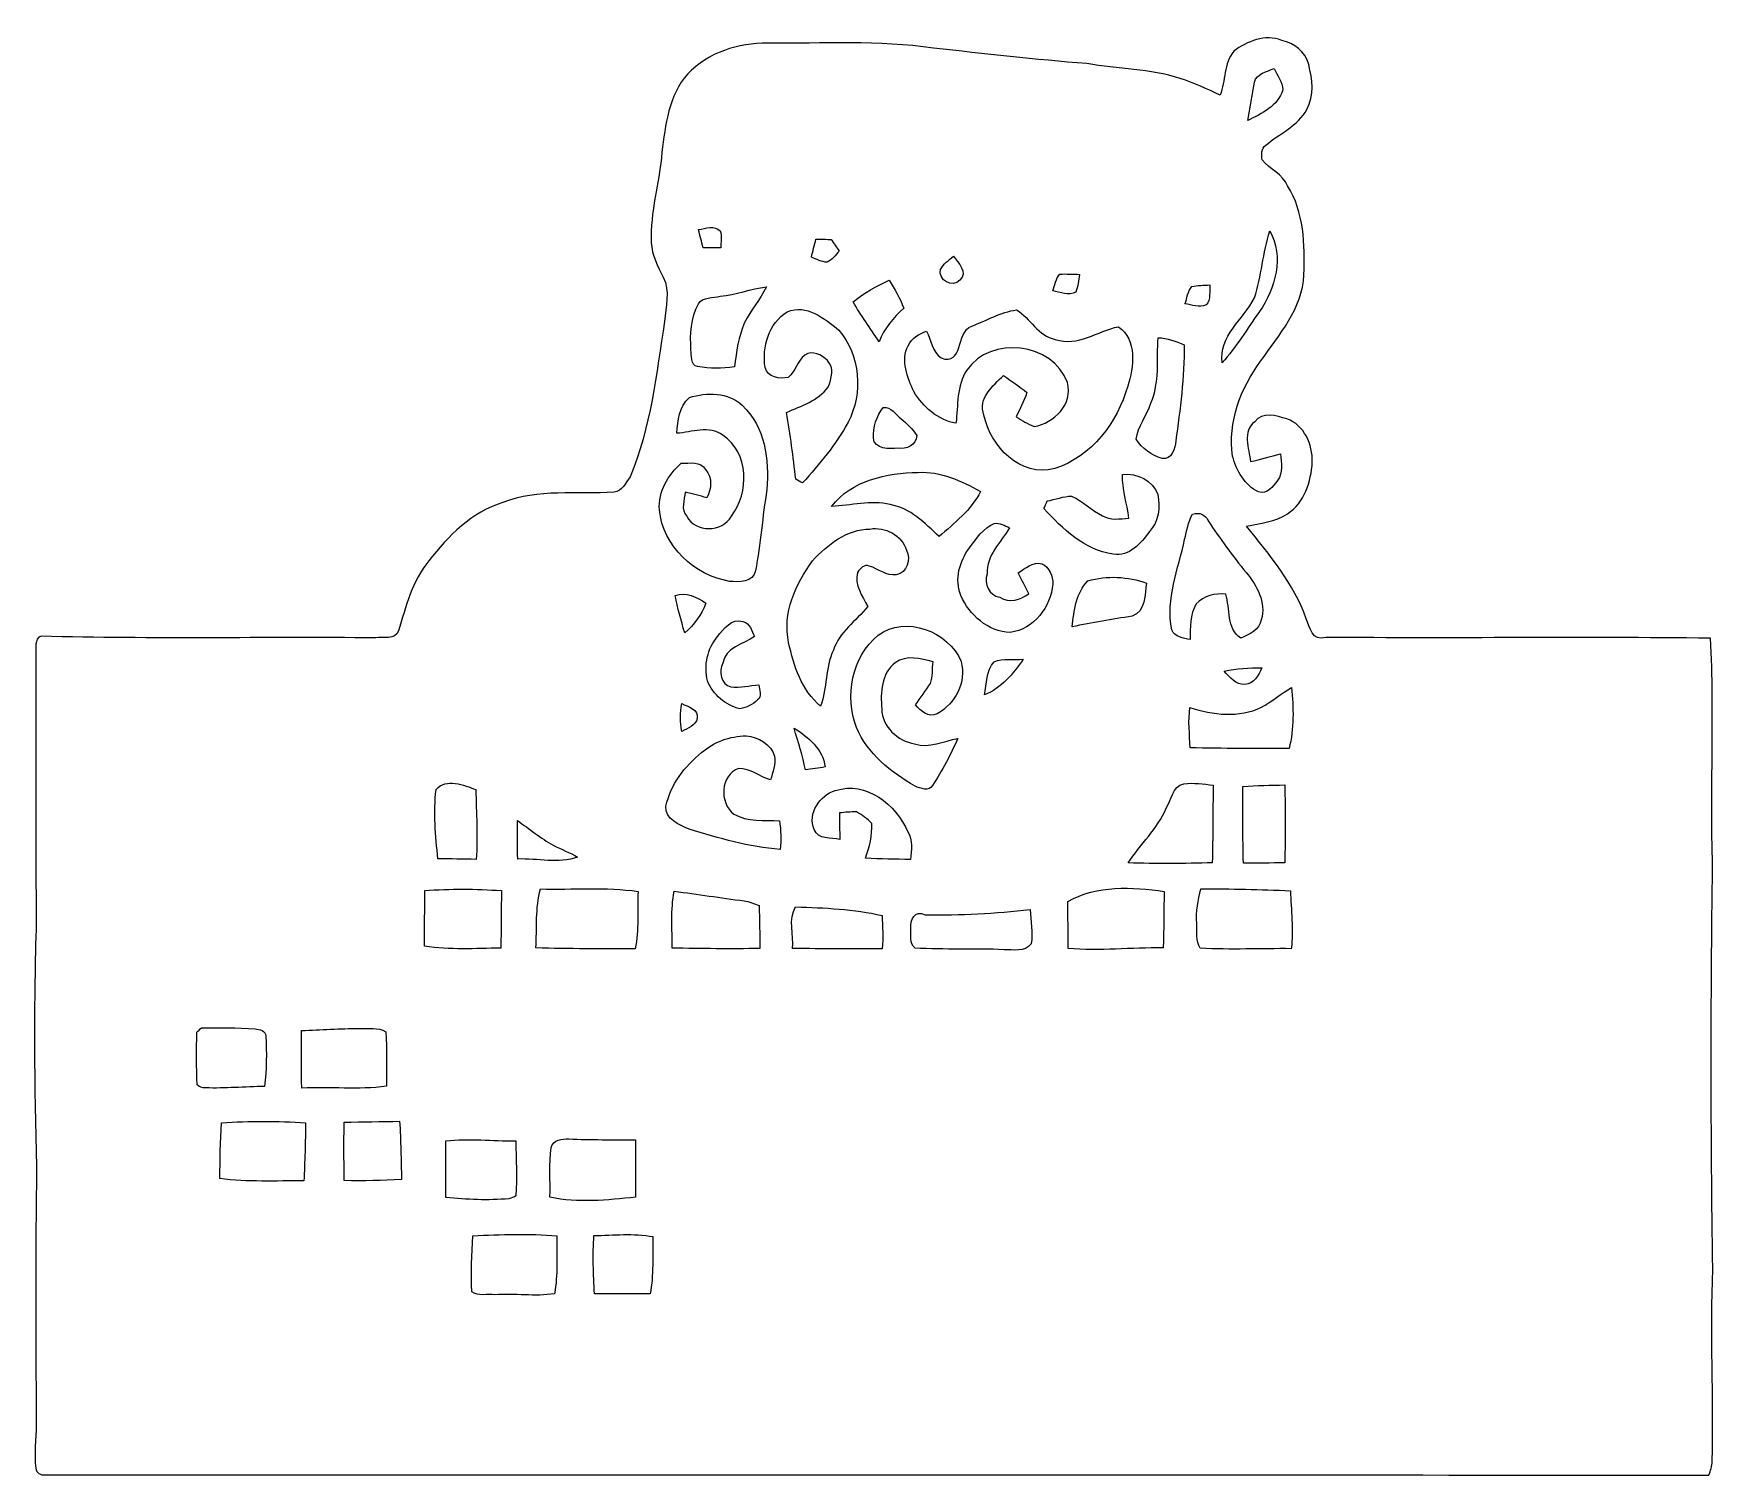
# Model space of a CAD drawing. Header units: centimetres. Extents: x -13.5 to 14.4, y -11.8 to 12.
import ezdxf

# ---------------------------------------------------------------- set-up
doc = ezdxf.new("R2010")
doc.units = ezdxf.units.CM
doc.header["$MEASUREMENT"] = 0
doc.layers.add('Camada 1', color=7, linetype='Continuous')

msp = doc.modelspace()

# ---------------------------------------------------------------- linework, layer by layer
at = {"layer": 'Camada 1', "color": 139}
for points, knots in [([(6.3948, 11.75632), (6.61635, 11.91789), (6.91621, 12.04701), (7.18961, 11.93518), (7.18961, 11.93518), (7.39705, 11.88932), (7.57908, 11.74962), (7.63588, 11.53583), (7.63588, 11.53583), (7.69585, 11.2963), (7.73536, 11.01866), (7.60413, 10.79324), (7.60413, 10.79324), (7.46125, 10.51419), (7.15328, 10.39601), (6.92644, 10.19987), (6.92644, 10.19987), (6.84424, 10.14695), (6.85588, 10.04394), (6.86435, 9.95504), (6.86435, 9.95504), (6.99311, 9.79981), (7.20478, 9.72432), (7.28592, 9.52606), (7.28592, 9.52606), (7.5625, 9.08932), (7.57273, 8.55275), (7.55826, 8.05392), (7.55826, 8.05392), (7.5311, 7.49653), (7.1441, 7.05485), (6.8386, 6.62093), (6.8386, 6.62093), (6.50805, 6.1722), (6.29356, 5.61658), (6.37681, 5.05072), (6.37681, 5.05072), (6.43643, 4.81224), (6.57331, 4.56636), (6.80579, 4.46052), (6.80579, 4.46052), (6.94549, 4.40478), (7.04991, 4.55083), (7.11906, 4.65032), (7.11906, 4.65032), (7.2196, 4.77485), (7.17832, 4.94065), (7.16915, 5.08741), (7.16915, 5.08741), (7.00405, 5.04366), (6.8393, 4.99745), (6.67244, 4.96041), (6.67244, 4.96041), (6.64669, 5.18195), (6.53133, 5.45888), (6.74335, 5.62116), (6.74335, 5.62116), (6.87211, 5.79543), (7.10142, 5.71959), (7.27393, 5.66773), (7.27393, 5.66773), (7.56567, 5.56895), (7.7029, 5.24016), (7.6962, 4.95124), (7.6962, 4.95124), (7.67433, 4.63162), (7.57096, 4.27567), (7.28239, 4.09681), (7.28239, 4.09681), (7.08484, 3.95464), (6.83366, 3.94864), (6.60612, 3.89008), (6.60612, 3.89008), (6.98994, 3.41877), (7.38787, 2.93899), (7.59495, 2.35867), (7.59495, 2.35867), (7.65775, 2.21615), (7.68738, 1.9752), (7.9188, 2.0507), (7.9188, 2.0507), (10.04288, 2.03059), (12.16766, 2.06516), (14.29209, 2.03518), (14.29209, 2.03518), (14.35382, 0.7807), (14.28538, -0.47554), (14.32313, -1.73073), (14.32313, -1.73073), (14.2935, -3.95605), (14.29244, -6.18314), (14.32701, -8.40881), (14.32701, -8.40881), (14.28644, -9.46961), (14.33936, -10.53148), (14.3196, -11.59263), (14.3196, -11.59263), (14.31713, -11.67236), (14.28856, -11.74785), (14.26316, -11.823), (14.26316, -11.823), (5.08071, -11.81135), (-4.1021, -11.82123), (-13.28491, -11.81806), (-13.28491, -11.81806), (-13.35687, -11.82511), (-13.43837, -11.78701), (-13.4433, -11.70693), (-13.4433, -11.70693), (-13.47188, -11.46669), (-13.43343, -11.22398), (-13.4366, -10.98303), (-13.4366, -10.98303), (-13.43907, -9.57968), (-13.45248, -8.17633), (-13.42813, -6.77333), (-13.42813, -6.77333), (-13.46588, -5.44442), (-13.47788, -4.11374), (-13.43695, -2.78448), (-13.43695, -2.78448), (-13.44119, -1.21109), (-13.44189, 0.36336), (-13.44048, 1.9364), (-13.44048, 1.9364), (-13.43237, 1.98614), (-13.41473, 2.06657), (-13.35335, 2.06869), (-13.35335, 2.06869), (-11.50726, 2.02106), (-9.65976, 2.05952), (-7.81297, 2.04223), (-7.81297, 2.04223), (-7.70361, 2.06058), (-7.48595, 2.00484), (-7.43726, 2.15688), (-7.43726, 2.15688), (-7.31061, 2.5587), (-7.21395, 2.98768), (-6.93208, 3.31611), (-6.93208, 3.31611), (-6.61141, 3.7278), (-6.22335, 4.13032), (-5.709, 4.28272), (-5.709, 4.28272), (-5.12128, 4.51203), (-4.47957, 4.41572), (-3.86539, 4.45417), (-3.86539, 4.45417), (-3.73098, 4.46617), (-3.67101, 4.61186), (-3.6008, 4.70711), (-3.6008, 4.70711), (-3.26037, 5.52485), (-3.16371, 6.41456), (-3.03142, 7.28275), (-3.03142, 7.28275), (-3.00673, 7.52228), (-2.93864, 7.78581), (-3.05153, 8.01194), (-3.05153, 8.01194), (-3.14043, 8.19291), (-3.24414, 8.37918), (-3.24979, 8.58661), (-3.24979, 8.58661), (-3.27413, 9.0932), (-3.11009, 9.58145), (-3.07446, 10.08345), (-3.07446, 10.08345), (-3.0166, 10.53324), (-2.96157, 11.02572), (-2.64724, 11.3792), (-2.64724, 11.3792), (-2.31105, 11.73339), (-1.80552, 11.89849), (-1.32398, 11.88685), (-1.32398, 11.88685), (-0.40816, 11.88226), (0.51364, 11.93694), (1.42381, 11.80853), (1.42381, 11.80853), (2.26871, 11.71187), (3.11397, 11.61697), (3.96205, 11.55065), (3.96205, 11.55065), (4.47746, 11.46422), (5.00944, 11.46598), (5.51004, 11.30265), (5.51004, 11.30265), (5.73934, 11.23386), (5.95313, 11.12555), (6.17114, 11.02854), (6.17114, 11.02854), (6.25969, 11.26667), (6.23217, 11.5503), (6.3948, 11.75632)], [0, 0, 0, 0, 0.02, 0.02, 0.02, 0.02, 0.04, 0.04, 0.04, 0.04, 0.06, 0.06, 0.06, 0.06, 0.08, 0.08, 0.08, 0.08, 0.1, 0.1, 0.1, 0.1, 0.12, 0.12, 0.12, 0.12, 0.14, 0.14, 0.14, 0.14, 0.16, 0.16, 0.16, 0.16, 0.18, 0.18, 0.18, 0.18, 0.2, 0.2, 0.2, 0.2, 0.22, 0.22, 0.22, 0.22, 0.24, 0.24, 0.24, 0.24, 0.26, 0.26, 0.26, 0.26, 0.28, 0.28, 0.28, 0.28, 0.3, 0.3, 0.3, 0.3, 0.32, 0.32, 0.32, 0.32, 0.34, 0.34, 0.34, 0.34, 0.36, 0.36, 0.36, 0.36, 0.38, 0.38, 0.38, 0.38, 0.4, 0.4, 0.4, 0.4, 0.42, 0.42, 0.42, 0.42, 0.44, 0.44, 0.44, 0.44, 0.46, 0.46, 0.46, 0.46, 0.48, 0.48, 0.48, 0.48, 0.5, 0.5, 0.5, 0.5, 0.52, 0.52, 0.52, 0.52, 0.54, 0.54, 0.54, 0.54, 0.56, 0.56, 0.56, 0.56, 0.58, 0.58, 0.58, 0.58, 0.6, 0.6, 0.6, 0.6, 0.62, 0.62, 0.62, 0.62, 0.64, 0.64, 0.64, 0.64, 0.66, 0.66, 0.66, 0.66, 0.68, 0.68, 0.68, 0.68, 0.7, 0.7, 0.7, 0.7, 0.72, 0.72, 0.72, 0.72, 0.74, 0.74, 0.74, 0.74, 0.76, 0.76, 0.76, 0.76, 0.78, 0.78, 0.78, 0.78, 0.8, 0.8, 0.8, 0.8, 0.82, 0.82, 0.82, 0.82, 0.84, 0.84, 0.84, 0.84, 0.86, 0.86, 0.86, 0.86, 0.88, 0.88, 0.88, 0.88, 0.9, 0.9, 0.9, 0.9, 0.92, 0.92, 0.92, 0.92, 0.94, 0.94, 0.94, 0.94, 0.96, 0.96, 0.96, 0.96, 1, 1, 1, 1]), ([(6.737, 11.24091), (6.737, 11.24091), (6.62658, 10.60768), (6.62658, 10.60768), (6.62658, 10.60768), (6.85412, 10.72127), (7.13105, 10.84933), (7.20584, 11.11673), (7.20584, 11.11673), (7.20231, 11.24656), (7.11553, 11.35415), (7.06332, 11.4681), (7.06332, 11.4681), (6.94584, 11.42012), (6.77439, 11.38661), (6.737, 11.24091)], [0, 0, 0, 0, 0.2, 0.2, 0.2, 0.2, 0.4, 0.4, 0.4, 0.4, 0.6, 0.6, 0.6, 0.6, 1, 1, 1, 1]), ([(-2.46733, 8.80286), (-2.44404, 8.70197), (-2.41829, 8.60108), (-2.39042, 8.50124), (-2.39042, 8.50124), (-2.31775, 8.50159), (-2.17205, 8.5023), (-2.09903, 8.50265), (-2.09903, 8.50265), (-2.09973, 8.59437), (-2.07963, 8.69103), (-2.10855, 8.77923), (-2.10855, 8.77923), (-2.20416, 8.87977), (-2.35126, 8.82015), (-2.46733, 8.80286)], [0, 0, 0, 0, 0.2, 0.2, 0.2, 0.2, 0.4, 0.4, 0.4, 0.4, 0.6, 0.6, 0.6, 0.6, 1, 1, 1, 1]), ([(-0.52282, 8.64517), (-0.54822, 8.54463), (-0.57644, 8.44515), (-0.59725, 8.34355), (-0.59725, 8.34355), (-0.51329, 8.31039), (-0.43004, 8.26876), (-0.33867, 8.261), (-0.33867, 8.261), (-0.25576, 8.30333), (-0.19861, 8.37953), (-0.13723, 8.44691), (-0.13723, 8.44691), (-0.18203, 8.51076), (-0.22684, 8.57462), (-0.27093, 8.63882), (-0.27093, 8.63882), (-0.33373, 8.64059), (-0.45967, 8.64341), (-0.52282, 8.64517)], [0, 0, 0, 0, 0.16666667, 0.16666667, 0.16666667, 0.16666667, 0.33333333, 0.33333333, 0.33333333, 0.33333333, 0.5, 0.5, 0.5, 0.5, 0.66666667, 0.66666667, 0.66666667, 0.66666667, 1, 1, 1, 1]), ([(6.99417, 8.77923), (6.87317, 8.41728), (6.86047, 8.03028), (6.73594, 7.6701), (6.73594, 7.6701), (6.55779, 7.31203), (6.14433, 7.04462), (6.20254, 6.59412), (6.20254, 6.59412), (6.43678, 6.85624), (6.62129, 7.15892), (6.82131, 7.44749), (6.82131, 7.44749), (7.08731, 7.81826), (7.22842, 8.35978), (6.99417, 8.77923)], [0, 0, 0, 0, 0.2, 0.2, 0.2, 0.2, 0.4, 0.4, 0.4, 0.4, 0.6, 0.6, 0.6, 0.6, 1, 1, 1, 1]), ([(1.53882, 8.14246), (1.49895, 7.97137), (1.73743, 7.82003), (1.85984, 7.96502), (1.85984, 7.96502), (1.99884, 8.09484), (1.83198, 8.25147), (1.7526, 8.36083), (1.7526, 8.36083), (1.67675, 8.29381), (1.58715, 8.23454), (1.53882, 8.14246)], [0, 0, 0, 0, 0.25, 0.25, 0.25, 0.25, 0.5, 0.5, 0.5, 0.5, 1, 1, 1, 1]), ([(-2.10855, 7.69796), (-2.22356, 7.66657), (-2.39889, 7.6955), (-2.4698, 7.57061), (-2.4698, 7.57061), (-2.59856, 7.34095), (-2.60668, 7.06438), (-2.59362, 6.80826), (-2.59362, 6.80826), (-2.58374, 6.73171), (-2.6035, 6.55285), (-2.4832, 6.53415), (-2.4832, 6.53415), (-2.28177, 6.49887), (-2.07504, 6.50134), (-1.87325, 6.52921), (-1.87325, 6.52921), (-1.83868, 6.77863), (-1.80728, 7.03227), (-1.70498, 7.26475), (-1.70498, 7.26475), (-1.60443, 7.47254), (-1.44286, 7.64434), (-1.34444, 7.85354), (-1.34444, 7.85354), (-1.60479, 7.82743), (-1.84679, 7.71772), (-2.10855, 7.69796)], [0, 0, 0, 0, 0.125, 0.125, 0.125, 0.125, 0.25, 0.25, 0.25, 0.25, 0.375, 0.375, 0.375, 0.375, 0.5, 0.5, 0.5, 0.5, 0.625, 0.625, 0.625, 0.625, 0.75, 0.75, 0.75, 0.75, 1, 1, 1, 1]), ([(0.09172, 7.60871), (0.2219, 7.37905), (0.37853, 7.16527), (0.52176, 6.94373), (0.52176, 6.94373), (0.60713, 7.16351), (0.75812, 7.34519), (0.93028, 7.50323), (0.93028, 7.50323), (0.87171, 7.66763), (0.77752, 7.81544), (0.69003, 7.96502), (0.69003, 7.96502), (0.47625, 7.87224), (0.27764, 7.74876), (0.09172, 7.60871)], [0, 0, 0, 0, 0.2, 0.2, 0.2, 0.2, 0.4, 0.4, 0.4, 0.4, 0.6, 0.6, 0.6, 0.6, 1, 1, 1, 1]), ([(3.51578, 8.06556), (3.44629, 7.99006), (3.435, 7.87576), (3.3976, 7.78651), (3.3976, 7.78651), (3.52143, 7.76464), (3.65866, 7.70467), (3.78001, 7.76781), (3.78001, 7.76781), (3.81811, 7.86024), (3.82305, 7.96149), (3.83999, 8.05886), (3.83999, 8.05886), (3.73309, 8.06626), (3.62232, 8.06873), (3.51578, 8.06556)], [0, 0, 0, 0, 0.2, 0.2, 0.2, 0.2, 0.4, 0.4, 0.4, 0.4, 0.6, 0.6, 0.6, 0.6, 1, 1, 1, 1]), ([(5.70265, 7.85742), (5.62963, 7.78263), (5.62469, 7.66163), (5.58588, 7.57238), (5.58588, 7.57238), (5.69983, 7.55862), (5.82613, 7.50605), (5.9376, 7.5565), (5.9376, 7.5565), (6.01945, 7.64575), (5.99228, 7.77769), (5.99687, 7.88776), (5.99687, 7.88776), (5.89915, 7.87788), (5.7972, 7.88353), (5.70265, 7.85742)], [0, 0, 0, 0, 0.2, 0.2, 0.2, 0.2, 0.4, 0.4, 0.4, 0.4, 0.6, 0.6, 0.6, 0.6, 1, 1, 1, 1]), ([(-1.00048, 7.43938), (-1.30069, 7.25558), (-1.41958, 6.85412), (-1.36596, 6.5211), (-1.36596, 6.5211), (-1.32786, 6.35917), (-1.12148, 6.31896), (-0.98213, 6.35494), (-0.98213, 6.35494), (-0.86043, 6.45336), (-0.83009, 6.62481), (-0.70767, 6.72253), (-0.70767, 6.72253), (-0.58279, 6.81038), (-0.42721, 6.72818), (-0.33443, 6.63293), (-0.33443, 6.63293), (-0.21308, 6.52039), (-0.26529, 6.33025), (-0.32173, 6.19548), (-0.32173, 6.19548), (-0.48648, 5.96935), (-0.76447, 5.88257), (-1.0093, 5.77568), (-1.0093, 5.77568), (-0.95179, 5.40738), (-0.89641, 5.03873), (-0.85831, 4.6676), (-0.85831, 4.6676), (-0.82021, 4.64785), (-0.78246, 4.62774), (-0.74401, 4.60798), (-0.74401, 4.60798), (-0.46143, 4.91843), (-0.19297, 5.2451), (0.01129, 5.61375), (0.01129, 5.61375), (0.25823, 6.08824), (0.21343, 6.73241), (-0.1464, 7.13846), (-0.1464, 7.13846), (-0.37959, 7.33143), (-0.67839, 7.57696), (-1.00048, 7.43938)], [0, 0, 0, 0, 0.08333333, 0.08333333, 0.08333333, 0.08333333, 0.16666667, 0.16666667, 0.16666667, 0.16666667, 0.25, 0.25, 0.25, 0.25, 0.33333333, 0.33333333, 0.33333333, 0.33333333, 0.41666667, 0.41666667, 0.41666667, 0.41666667, 0.5, 0.5, 0.5, 0.5, 0.58333333, 0.58333333, 0.58333333, 0.58333333, 0.66666667, 0.66666667, 0.66666667, 0.66666667, 0.75, 0.75, 0.75, 0.75, 0.83333333, 0.83333333, 0.83333333, 0.83333333, 1, 1, 1, 1]), ([(2.05528, 7.20196), (1.78329, 7.10424), (1.92723, 6.5405), (1.54764, 6.67632), (1.54764, 6.67632), (1.40617, 6.78251), (1.38042, 6.97054), (1.30881, 7.12223), (1.30881, 7.12223), (1.18674, 7.07355), (1.05904, 7.00793), (1.00506, 6.88023), (1.00506, 6.88023), (0.87277, 6.63434), (0.99342, 6.35282), (1.09573, 6.11999), (1.09573, 6.11999), (1.25271, 5.86916), (1.49543, 5.6455), (1.79564, 5.59435), (1.79564, 5.59435), (1.83092, 5.89139), (1.80164, 6.21665), (1.97485, 6.477), (1.97485, 6.477), (2.36643, 7.05132), (3.40501, 6.93208), (3.64102, 6.26886), (3.64102, 6.26886), (3.74121, 5.91291), (3.41877, 5.59647), (3.08786, 5.54143), (3.08786, 5.54143), (2.98415, 5.58377), (2.88854, 5.64233), (2.79294, 5.69948), (2.79294, 5.69948), (2.85574, 5.83248), (2.91677, 5.96618), (2.96968, 6.10341), (2.96968, 6.10341), (2.84692, 6.20642), (2.71286, 6.29461), (2.58057, 6.38387), (2.58057, 6.38387), (2.407, 6.21806), (2.15653, 6.00569), (2.25848, 5.73088), (2.25848, 5.73088), (2.3682, 5.213), (2.85856, 4.69406), (3.43076, 4.84611), (3.43076, 4.84611), (4.04213, 5.04155), (4.46864, 5.60776), (4.63938, 6.20889), (4.63938, 6.20889), (4.74239, 6.52463), (4.79566, 6.97689), (4.48769, 7.19349), (4.48769, 7.19349), (4.13773, 7.12717), (3.816, 6.85377), (3.43888, 6.98359), (3.43888, 6.98359), (3.15313, 7.04109), (3.02966, 7.33319), (2.79964, 7.47395), (2.79964, 7.47395), (2.53577, 7.43303), (2.30046, 7.29862), (2.05528, 7.20196)], [0, 0, 0, 0, 0.05263158, 0.05263158, 0.05263158, 0.05263158, 0.10526316, 0.10526316, 0.10526316, 0.10526316, 0.15789474, 0.15789474, 0.15789474, 0.15789474, 0.21052632, 0.21052632, 0.21052632, 0.21052632, 0.26315789, 0.26315789, 0.26315789, 0.26315789, 0.31578947, 0.31578947, 0.31578947, 0.31578947, 0.36842105, 0.36842105, 0.36842105, 0.36842105, 0.42105263, 0.42105263, 0.42105263, 0.42105263, 0.47368421, 0.47368421, 0.47368421, 0.47368421, 0.52631579, 0.52631579, 0.52631579, 0.52631579, 0.57894737, 0.57894737, 0.57894737, 0.57894737, 0.63157895, 0.63157895, 0.63157895, 0.63157895, 0.68421053, 0.68421053, 0.68421053, 0.68421053, 0.73684211, 0.73684211, 0.73684211, 0.73684211, 0.78947368, 0.78947368, 0.78947368, 0.78947368, 0.84210526, 0.84210526, 0.84210526, 0.84210526, 0.89473684, 0.89473684, 0.89473684, 0.89473684, 1, 1, 1, 1]), ([(5.14209, 7.01252), (5.11669, 6.65268), (5.1749, 6.2678), (5.0225, 5.92878), (5.0225, 5.92878), (4.95759, 5.72276), (4.80977, 5.54567), (4.77661, 5.33047), (4.77661, 5.33047), (4.87645, 5.17913), (5.03379, 5.06342), (5.20841, 5.01438), (5.20841, 5.01438), (5.36751, 4.9724), (5.42431, 5.19113), (5.43595, 5.30225), (5.43595, 5.30225), (5.50721, 5.82965), (5.57812, 6.35988), (5.57354, 6.89293), (5.57354, 6.89293), (5.43736, 6.95643), (5.29273, 7.00335), (5.14209, 7.01252)], [0, 0, 0, 0, 0.14285714, 0.14285714, 0.14285714, 0.14285714, 0.28571429, 0.28571429, 0.28571429, 0.28571429, 0.42857143, 0.42857143, 0.42857143, 0.42857143, 0.57142857, 0.57142857, 0.57142857, 0.57142857, 0.71428571, 0.71428571, 0.71428571, 0.71428571, 1, 1, 1, 1]), ([(-2.61973, 6.02262), (-2.78659, 5.86846), (-2.81164, 5.64162), (-2.82963, 5.4296), (-2.82963, 5.4296), (-2.57951, 5.44407), (-2.29094, 5.56436), (-2.06446, 5.39609), (-2.06446, 5.39609), (-1.62913, 5.11528), (-1.62489, 4.44253), (-1.92299, 4.0573), (-1.92299, 4.0573), (-2.06869, 3.78919), (-2.52342, 3.77613), (-2.66241, 4.05589), (-2.66241, 4.05589), (-2.76931, 4.17124), (-2.69804, 4.32118), (-2.68746, 4.45594), (-2.68746, 4.45594), (-2.56716, 4.42666), (-2.44793, 4.39314), (-2.32763, 4.36245), (-2.32763, 4.36245), (-2.25531, 4.51097), (-2.22991, 4.69512), (-2.35091, 4.82741), (-2.35091, 4.82741), (-2.42711, 4.97769), (-2.61902, 4.92972), (-2.7559, 4.93324), (-2.7559, 4.93324), (-2.97074, 4.74133), (-3.13937, 4.46088), (-3.11468, 4.16419), (-3.11468, 4.16419), (-3.0607, 3.56059), (-2.53436, 3.07516), (-1.95227, 2.9778), (-1.95227, 2.9778), (-1.79952, 2.96157), (-1.56563, 2.96369), (-1.52153, 3.15348), (-1.52153, 3.15348), (-1.44427, 3.59904), (-1.40617, 4.05201), (-1.33597, 4.49933), (-1.33597, 4.49933), (-1.29752, 4.98651), (-1.36419, 5.54461), (-1.74554, 5.89245), (-1.74554, 5.89245), (-1.97344, 6.11611), (-2.33363, 6.108), (-2.61973, 6.02262)], [0, 0, 0, 0, 0.06666667, 0.06666667, 0.06666667, 0.06666667, 0.13333333, 0.13333333, 0.13333333, 0.13333333, 0.2, 0.2, 0.2, 0.2, 0.26666667, 0.26666667, 0.26666667, 0.26666667, 0.33333333, 0.33333333, 0.33333333, 0.33333333, 0.4, 0.4, 0.4, 0.4, 0.46666667, 0.46666667, 0.46666667, 0.46666667, 0.53333333, 0.53333333, 0.53333333, 0.53333333, 0.6, 0.6, 0.6, 0.6, 0.66666667, 0.66666667, 0.66666667, 0.66666667, 0.73333333, 0.73333333, 0.73333333, 0.73333333, 0.8, 0.8, 0.8, 0.8, 0.86666667, 0.86666667, 0.86666667, 0.86666667, 1, 1, 1, 1]), ([(0.5902, 5.85752), (0.47801, 5.71712), (0.42404, 5.52662), (0.42721, 5.34882), (0.42721, 5.34882), (0.44238, 5.16043), (0.69815, 5.1682), (0.82903, 5.18301), (0.82903, 5.18301), (0.96979, 5.15126), (1.14406, 5.23699), (1.14547, 5.39256), (1.14547, 5.39256), (1.08373, 5.50404), (0.9779, 5.58271), (0.88971, 5.67126), (0.88971, 5.67126), (0.79446, 5.73687), (0.72284, 5.87551), (0.5902, 5.85752)], [0, 0, 0, 0, 0.16666667, 0.16666667, 0.16666667, 0.16666667, 0.33333333, 0.33333333, 0.33333333, 0.33333333, 0.5, 0.5, 0.5, 0.5, 0.66666667, 0.66666667, 0.66666667, 0.66666667, 1, 1, 1, 1]), ([(-0.26741, 4.21922), (0.0575, 4.22875), (0.38347, 4.33105), (0.70732, 4.24921), (0.70732, 4.24921), (1.03858, 4.19347), (1.2827, 3.93982), (1.51518, 3.71898), (1.51518, 3.71898), (1.76883, 3.94123), (2.04929, 4.15854), (2.20169, 4.46828), (2.20169, 4.46828), (1.88278, 4.63938), (1.54093, 4.80554), (1.16875, 4.78226), (1.16875, 4.78226), (0.64911, 4.77203), (0.07056, 4.65138), (-0.26741, 4.21922)], [0, 0, 0, 0, 0.16666667, 0.16666667, 0.16666667, 0.16666667, 0.33333333, 0.33333333, 0.33333333, 0.33333333, 0.5, 0.5, 0.5, 0.5, 0.66666667, 0.66666667, 0.66666667, 0.66666667, 1, 1, 1, 1]), ([(4.55083, 4.74698), (4.54519, 4.50109), (4.6295, 4.26614), (4.65667, 4.02378), (4.65667, 4.02378), (4.51097, 4.01638), (4.35116, 3.98004), (4.22134, 4.06541), (4.22134, 4.06541), (4.03719, 4.15043), (3.89643, 4.30883), (3.71087, 4.3882), (3.71087, 4.3882), (3.57258, 4.39032), (3.44064, 4.33105), (3.30623, 4.30883), (3.30623, 4.30883), (3.28789, 4.26685), (3.26919, 4.22487), (3.25085, 4.18289), (3.25085, 4.18289), (3.56059, 3.84493), (3.92254, 3.49885), (4.39667, 3.42759), (4.39667, 3.42759), (4.66937, 3.37891), (4.85951, 3.61068), (5.00063, 3.8033), (5.00063, 3.8033), (5.15267, 3.96452), (5.17878, 4.20546), (5.13821, 4.4136), (5.13821, 4.4136), (5.05742, 4.65349), (4.79108, 4.77379), (4.55083, 4.74698)], [0, 0, 0, 0, 0.1, 0.1, 0.1, 0.1, 0.2, 0.2, 0.2, 0.2, 0.3, 0.3, 0.3, 0.3, 0.4, 0.4, 0.4, 0.4, 0.5, 0.5, 0.5, 0.5, 0.6, 0.6, 0.6, 0.6, 0.7, 0.7, 0.7, 0.7, 0.8, 0.8, 0.8, 0.8, 1, 1, 1, 1]), ([(2.42923, 3.93559), (2.24543, 3.86256), (2.1336, 3.68547), (2.01895, 3.53519), (2.01895, 3.53519), (1.85491, 3.31329), (1.76777, 3.00849), (1.87572, 2.74532), (1.87572, 2.74532), (2.01789, 2.41794), (2.32339, 2.1463), (2.69416, 2.1336), (2.69416, 2.1336), (3.08751, 2.17876), (3.36479, 2.55905), (3.39972, 2.93264), (3.39972, 2.93264), (3.40219, 3.06388), (3.34081, 3.21204), (3.21698, 3.27025), (3.21698, 3.27025), (3.06952, 3.30376), (2.9404, 3.19723), (2.82787, 3.11714), (2.82787, 3.11714), (2.88466, 3.00249), (2.94287, 2.88854), (2.99932, 2.77354), (2.99932, 2.77354), (2.85997, 2.67229), (2.6797, 2.61444), (2.5213, 2.71533), (2.5213, 2.71533), (2.3368, 2.74496), (2.25884, 2.9337), (2.31034, 3.10339), (2.31034, 3.10339), (2.29623, 3.41066), (2.53965, 3.62232), (2.68358, 3.86574), (2.68358, 3.86574), (2.60279, 3.89678), (2.51919, 3.9557), (2.42923, 3.93559)], [0, 0, 0, 0, 0.08333333, 0.08333333, 0.08333333, 0.08333333, 0.16666667, 0.16666667, 0.16666667, 0.16666667, 0.25, 0.25, 0.25, 0.25, 0.33333333, 0.33333333, 0.33333333, 0.33333333, 0.41666667, 0.41666667, 0.41666667, 0.41666667, 0.5, 0.5, 0.5, 0.5, 0.58333333, 0.58333333, 0.58333333, 0.58333333, 0.66666667, 0.66666667, 0.66666667, 0.66666667, 0.75, 0.75, 0.75, 0.75, 0.83333333, 0.83333333, 0.83333333, 0.83333333, 1, 1, 1, 1]), ([(5.71183, 4.08834), (5.6381, 3.96099), (5.61834, 3.81353), (5.582, 3.67312), (5.582, 3.67312), (5.47793, 3.17994), (5.26486, 2.68746), (5.36787, 2.17417), (5.36787, 2.17417), (5.41479, 2.05352), (5.56084, 2.03553), (5.67231, 2.01366), (5.67231, 2.01366), (5.6769, 2.21368), (5.66314, 2.42782), (5.77462, 2.6035), (5.77462, 2.6035), (5.90127, 2.74249), (6.08612, 2.77954), (6.26392, 2.76825), (6.26392, 2.76825), (6.33765, 2.52448), (6.2738, 2.19498), (6.51016, 2.03729), (6.51016, 2.03729), (6.65092, 2.09197), (6.82484, 2.1784), (6.85095, 2.34139), (6.85095, 2.34139), (6.93667, 2.62678), (6.77545, 2.91218), (6.59941, 3.12491), (6.59941, 3.12491), (6.37822, 3.40148), (6.16409, 3.68406), (5.97253, 3.9818), (5.97253, 3.9818), (5.92631, 4.08305), (5.82648, 4.12785), (5.71183, 4.08834)], [0, 0, 0, 0, 0.09090909, 0.09090909, 0.09090909, 0.09090909, 0.18181818, 0.18181818, 0.18181818, 0.18181818, 0.27272727, 0.27272727, 0.27272727, 0.27272727, 0.36363636, 0.36363636, 0.36363636, 0.36363636, 0.45454545, 0.45454545, 0.45454545, 0.45454545, 0.54545455, 0.54545455, 0.54545455, 0.54545455, 0.63636364, 0.63636364, 0.63636364, 0.63636364, 0.72727273, 0.72727273, 0.72727273, 0.72727273, 0.81818182, 0.81818182, 0.81818182, 0.81818182, 1, 1, 1, 1]), ([(-0.58067, 3.31646), (-0.86113, 2.93299), (-1.07985, 2.45004), (-0.97543, 1.96462), (-0.97543, 1.96462), (-0.89288, 1.57833), (-0.76094, 1.1744), (-0.44556, 0.91299), (-0.44556, 0.91299), (-0.33479, 1.21144), (-0.375, 1.54658), (-0.23424, 1.83621), (-0.23424, 1.83621), (-0.13794, 2.14136), (0.14252, 2.32234), (0.33408, 2.56081), (0.33408, 2.56081), (0.24271, 2.73544), (0.11077, 2.91536), (0.16651, 3.12702), (0.16651, 3.12702), (0.2099, 3.18558), (0.27869, 3.2706), (0.36054, 3.22968), (0.36054, 3.22968), (0.51047, 3.18805), (0.64453, 3.0607), (0.80751, 3.08716), (0.80751, 3.08716), (0.98743, 3.11468), (1.05586, 3.34645), (0.97367, 3.49426), (0.97367, 3.49426), (0.90241, 3.74121), (0.61877, 3.88938), (0.37148, 3.84422), (0.37148, 3.84422), (-0.01164, 3.84316), (-0.33373, 3.58387), (-0.58067, 3.31646)], [0, 0, 0, 0, 0.09090909, 0.09090909, 0.09090909, 0.09090909, 0.18181818, 0.18181818, 0.18181818, 0.18181818, 0.27272727, 0.27272727, 0.27272727, 0.27272727, 0.36363636, 0.36363636, 0.36363636, 0.36363636, 0.45454545, 0.45454545, 0.45454545, 0.45454545, 0.54545455, 0.54545455, 0.54545455, 0.54545455, 0.63636364, 0.63636364, 0.63636364, 0.63636364, 0.72727273, 0.72727273, 0.72727273, 0.72727273, 0.81818182, 0.81818182, 0.81818182, 0.81818182, 1, 1, 1, 1]), ([(3.98039, 2.98626), (3.78425, 2.794), (3.75073, 2.48673), (3.71898, 2.22462), (3.71898, 2.22462), (4.04848, 2.29482), (4.38044, 2.35197), (4.71346, 2.40065), (4.71346, 2.40065), (4.93324, 2.47615), (4.92513, 2.76543), (4.95018, 2.94958), (4.95018, 2.94958), (4.64397, 3.05753), (4.29013, 3.07904), (3.98039, 2.98626)], [0, 0, 0, 0, 0.2, 0.2, 0.2, 0.2, 0.4, 0.4, 0.4, 0.4, 0.6, 0.6, 0.6, 0.6, 1, 1, 1, 1]), ([(-2.85538, 2.74602), (-2.81164, 2.53718), (-2.75837, 2.3301), (-2.69663, 2.12549), (-2.69663, 2.12549), (-2.54353, 2.26095), (-2.41124, 2.42217), (-2.34527, 2.61796), (-2.34527, 2.61796), (-2.49767, 2.71709), (-2.67123, 2.80846), (-2.85538, 2.74602)], [0, 0, 0, 0, 0.25, 0.25, 0.25, 0.25, 0.5, 0.5, 0.5, 0.5, 1, 1, 1, 1]), ([(-2.15194, 2.06657), (-2.32339, 1.86584), (-2.37913, 1.58538), (-2.32163, 1.32927), (-2.32163, 1.32927), (-2.22814, 1.10314), (-2.02071, 0.92322), (-1.78188, 0.86924), (-1.78188, 0.86924), (-1.67393, 0.88688), (-1.56951, 0.93839), (-1.48978, 1.01353), (-1.48978, 1.01353), (-1.41182, 1.07668), (-1.45979, 1.18251), (-1.46685, 1.26577), (-1.46685, 1.26577), (-1.62243, 1.25024), (-1.77765, 1.21779), (-1.93428, 1.22908), (-1.93428, 1.22908), (-2.09726, 1.26894), (-2.1396, 1.48978), (-2.06551, 1.62313), (-2.06551, 1.62313), (-2.02494, 1.8863), (-1.72438, 1.93569), (-1.54058, 2.0634), (-1.54058, 2.0634), (-1.58644, 2.15583), (-1.61502, 2.28565), (-1.73143, 2.31175), (-1.73143, 2.31175), (-1.91417, 2.37702), (-2.05564, 2.19146), (-2.15194, 2.06657)], [0, 0, 0, 0, 0.1, 0.1, 0.1, 0.1, 0.2, 0.2, 0.2, 0.2, 0.3, 0.3, 0.3, 0.3, 0.4, 0.4, 0.4, 0.4, 0.5, 0.5, 0.5, 0.5, 0.6, 0.6, 0.6, 0.6, 0.7, 0.7, 0.7, 0.7, 0.8, 0.8, 0.8, 0.8, 1, 1, 1, 1]), ([(0.50553, 2.08562), (0.07091, 1.72403), (-0.05539, 1.07456), (0.14923, 0.55739), (0.14923, 0.55739), (0.33055, 0.12277), (0.72249, -0.18486), (1.11901, -0.41487), (1.11901, -0.41487), (1.20897, -0.4512), (1.3462, -0.50729), (1.40688, -0.40358), (1.40688, -0.40358), (1.56916, -0.15628), (1.70603, 0.1083), (1.82563, 0.37853), (1.82563, 0.37853), (1.59032, 0.33267), (1.35396, 0.21237), (1.1109, 0.28504), (1.1109, 0.28504), (0.82973, 0.33726), (0.57291, 0.56656), (0.56586, 0.86748), (0.56586, 0.86748), (0.54539, 1.13489), (0.55598, 1.45098), (0.78881, 1.62807), (0.78881, 1.62807), (0.97719, 1.76989), (1.20826, 1.69404), (1.4157, 1.64712), (1.4157, 1.64712), (1.40053, 1.52859), (1.41993, 1.40018), (1.37125, 1.28799), (1.37125, 1.28799), (1.29434, 1.16593), (1.20862, 1.04951), (1.12466, 0.93204), (1.12466, 0.93204), (1.21885, 0.83503), (1.32715, 0.71261), (1.4859, 0.78634), (1.4859, 0.78634), (1.78329, 0.95038), (1.97485, 1.3081), (1.88066, 1.65029), (1.88066, 1.65029), (1.66793, 2.15547), (0.96591, 2.4197), (0.50553, 2.08562)], [0, 0, 0, 0, 0.07142857, 0.07142857, 0.07142857, 0.07142857, 0.14285714, 0.14285714, 0.14285714, 0.14285714, 0.21428571, 0.21428571, 0.21428571, 0.21428571, 0.28571429, 0.28571429, 0.28571429, 0.28571429, 0.35714286, 0.35714286, 0.35714286, 0.35714286, 0.42857143, 0.42857143, 0.42857143, 0.42857143, 0.5, 0.5, 0.5, 0.5, 0.57142857, 0.57142857, 0.57142857, 0.57142857, 0.64285714, 0.64285714, 0.64285714, 0.64285714, 0.71428571, 0.71428571, 0.71428571, 0.71428571, 0.78571429, 0.78571429, 0.78571429, 0.78571429, 0.85714286, 0.85714286, 0.85714286, 0.85714286, 1, 1, 1, 1]), ([(2.42711, 1.64783), (2.29941, 1.49684), (2.30258, 1.2827), (2.26871, 1.09679), (2.26871, 1.09679), (2.54494, 1.20791), (2.74426, 1.44992), (2.91006, 1.68804), (2.91006, 1.68804), (2.75131, 1.66723), (2.5781, 1.70886), (2.42711, 1.64783)], [0, 0, 0, 0, 0.25, 0.25, 0.25, 0.25, 0.5, 0.5, 0.5, 0.5, 1, 1, 1, 1]), ([(6.23464, 1.49049), (6.32742, 1.39241), (6.42902, 1.2633), (6.5786, 1.26894), (6.5786, 1.26894), (6.72924, 1.27847), (6.80544, 1.42522), (6.86153, 1.54446), (6.86153, 1.54446), (6.65127, 1.54905), (6.44066, 1.53211), (6.23464, 1.49049)], [0, 0, 0, 0, 0.25, 0.25, 0.25, 0.25, 0.5, 0.5, 0.5, 0.5, 1, 1, 1, 1]), ([(6.85236, 0.89359), (6.48265, 0.71296), (6.04979, 0.76553), (5.6702, 0.88829), (5.6702, 0.88829), (5.63421, 0.66781), (5.66667, 0.44415), (5.67231, 0.22225), (5.67231, 0.22225), (6.21841, 0.20849), (6.76487, 0.21131), (7.31167, 0.20955), (7.31167, 0.20955), (7.39634, 0.54081), (7.38364, 0.88547), (7.3533, 1.22273), (7.3533, 1.22273), (7.1815, 1.12042), (7.0291, 0.98743), (6.85236, 0.89359)], [0, 0, 0, 0, 0.16666667, 0.16666667, 0.16666667, 0.16666667, 0.33333333, 0.33333333, 0.33333333, 0.33333333, 0.5, 0.5, 0.5, 0.5, 0.66666667, 0.66666667, 0.66666667, 0.66666667, 1, 1, 1, 1]), ([(-2.74355, 0.95462), (-2.77742, 0.80222), (-2.77742, 0.64488), (-2.74285, 0.49248), (-2.74285, 0.49248), (-2.64795, 0.54645), (-2.51495, 0.58808), (-2.4892, 0.70908), (-2.4892, 0.70908), (-2.45992, 0.85796), (-2.64442, 0.90099), (-2.74355, 0.95462)], [0, 0, 0, 0, 0.25, 0.25, 0.25, 0.25, 0.5, 0.5, 0.5, 0.5, 1, 1, 1, 1]), ([(-2.41653, 0.14146), (-2.69734, -0.08184), (-2.93723, -0.38876), (-3.00673, -0.74718), (-3.00673, -0.74718), (-3.02754, -0.96132), (-2.78518, -1.05375), (-2.62431, -1.1236), (-2.62431, -1.1236), (-2.13113, -1.27247), (-1.6316, -1.42804), (-1.11372, -1.45979), (-1.11372, -1.45979), (-1.09714, -1.3021), (-1.10525, -1.143), (-1.12571, -0.98601), (-1.12571, -0.98601), (-1.3776, -0.9719), (-1.65594, -1.00789), (-1.88383, -0.8763), (-1.88383, -0.8763), (-2.1276, -0.69391), (-2.10891, -0.22684), (-1.80411, -0.11818), (-1.80411, -0.11818), (-1.60937, -0.12277), (-1.45521, -0.25294), (-1.27706, -0.31115), (-1.27706, -0.31115), (-1.23719, -0.1845), (-1.19133, -0.05256), (-1.20721, 0.08184), (-1.20721, 0.08184), (-1.26683, 0.28046), (-1.47955, 0.40111), (-1.67711, 0.41981), (-1.67711, 0.41981), (-1.94416, 0.41663), (-2.21686, 0.32244), (-2.41653, 0.14146)], [0, 0, 0, 0, 0.09090909, 0.09090909, 0.09090909, 0.09090909, 0.18181818, 0.18181818, 0.18181818, 0.18181818, 0.27272727, 0.27272727, 0.27272727, 0.27272727, 0.36363636, 0.36363636, 0.36363636, 0.36363636, 0.45454545, 0.45454545, 0.45454545, 0.45454545, 0.54545455, 0.54545455, 0.54545455, 0.54545455, 0.63636364, 0.63636364, 0.63636364, 0.63636364, 0.72727273, 0.72727273, 0.72727273, 0.72727273, 0.81818182, 0.81818182, 0.81818182, 0.81818182, 1, 1, 1, 1]), ([(-0.88583, 0.54539), (-0.81633, 0.31715), (-0.74366, 0.09031), (-0.69885, -0.14499), (-0.69885, -0.14499), (-0.59126, -0.12771), (-0.48013, -0.11289), (-0.37148, -0.0956), (-0.37148, -0.0956), (-0.40464, 0.19191), (-0.64911, 0.40816), (-0.88583, 0.54539)], [0, 0, 0, 0, 0.25, 0.25, 0.25, 0.25, 0.5, 0.5, 0.5, 0.5, 1, 1, 1, 1]), ([(-6.8132, -0.46955), (-6.86082, -0.84773), (-6.82061, -1.23472), (-6.78321, -1.61396), (-6.78321, -1.61396), (-6.5726, -1.6196), (-6.362, -1.62172), (-6.15103, -1.62525), (-6.15103, -1.62525), (-6.11681, -1.24072), (-6.1528, -0.85584), (-6.15386, -0.47096), (-6.15386, -0.47096), (-6.34824, -0.39829), (-6.6488, -0.27376), (-6.8132, -0.46955)], [0, 0, 0, 0, 0.2, 0.2, 0.2, 0.2, 0.4, 0.4, 0.4, 0.4, 0.6, 0.6, 0.6, 0.6, 1, 1, 1, 1]), ([(-0.2032, -0.48613), (-0.46038, -0.56762), (-0.66569, -0.8636), (-0.55069, -1.13171), (-0.55069, -1.13171), (-0.4953, -1.30634), (-0.26106, -1.25942), (-0.12806, -1.2954), (-0.12806, -1.2954), (-0.13123, -1.14935), (-0.133, -1.00295), (-0.13229, -0.8569), (-0.13229, -0.8569), (-0.03916, -0.84667), (0.05115, -0.8382), (0.14605, -0.83891), (0.14605, -0.83891), (0.23777, -0.89076), (0.32914, -0.95215), (0.40252, -1.03046), (0.40252, -1.03046), (0.40993, -1.22731), (0.3623, -1.42064), (0.29916, -1.60584), (0.29916, -1.60584), (0.5461, -1.62207), (0.79304, -1.62101), (1.04069, -1.62878), (1.04069, -1.62878), (1.05551, -1.47391), (1.08514, -1.30739), (0.99942, -1.16769), (0.99942, -1.16769), (0.80045, -0.71967), (0.31397, -0.31856), (-0.2032, -0.48613)], [0, 0, 0, 0, 0.1, 0.1, 0.1, 0.1, 0.2, 0.2, 0.2, 0.2, 0.3, 0.3, 0.3, 0.3, 0.4, 0.4, 0.4, 0.4, 0.5, 0.5, 0.5, 0.5, 0.6, 0.6, 0.6, 0.6, 0.7, 0.7, 0.7, 0.7, 0.8, 0.8, 0.8, 0.8, 1, 1, 1, 1]), ([(5.56613, -0.37218), (5.38233, -0.41593), (5.36046, -0.64488), (5.27473, -0.77999), (5.27473, -0.77999), (5.12833, -1.12289), (4.84611, -1.37548), (4.64785, -1.68487), (4.64785, -1.68487), (5.1114, -1.69757), (5.5753, -1.6951), (6.0392, -1.68275), (6.0392, -1.68275), (6.05049, -1.25483), (6.05085, -0.82691), (6.05226, -0.39899), (6.05226, -0.39899), (5.89245, -0.37324), (5.72735, -0.35595), (5.56613, -0.37218)], [0, 0, 0, 0, 0.16666667, 0.16666667, 0.16666667, 0.16666667, 0.33333333, 0.33333333, 0.33333333, 0.33333333, 0.5, 0.5, 0.5, 0.5, 0.66666667, 0.66666667, 0.66666667, 0.66666667, 1, 1, 1, 1]), ([(6.54438, -0.41698), (6.54262, -0.84032), (6.54332, -1.26365), (6.55532, -1.68698), (6.55532, -1.68698), (6.78321, -1.68981), (7.01075, -1.68593), (7.23935, -1.6831), (7.23935, -1.6831), (7.25135, -1.25342), (7.251, -0.82338), (7.239, -0.3937), (7.239, -0.3937), (7.00687, -0.39723), (6.77545, -0.40393), (6.54438, -0.41698)], [0, 0, 0, 0, 0.2, 0.2, 0.2, 0.2, 0.4, 0.4, 0.4, 0.4, 0.6, 0.6, 0.6, 0.6, 1, 1, 1, 1]), ([(-5.46523, -0.98425), (-5.46947, -1.19592), (-5.46841, -1.40829), (-5.46241, -1.62031), (-5.46241, -1.62031), (-5.13398, -1.60549), (-4.7879, -1.70462), (-4.46969, -1.58785), (-4.46969, -1.58785), (-4.59811, -1.51095), (-4.74028, -1.46156), (-4.87292, -1.39277), (-4.87292, -1.39277), (-5.08176, -1.27388), (-5.26838, -1.12078), (-5.46523, -0.98425)], [0, 0, 0, 0, 0.2, 0.2, 0.2, 0.2, 0.4, 0.4, 0.4, 0.4, 0.6, 0.6, 0.6, 0.6, 1, 1, 1, 1]), ([(-7.00123, -2.14101), (-7.00229, -2.44722), (-7.00299, -2.75343), (-7.0044, -3.06035), (-7.0044, -3.06035), (-6.58777, -3.1302), (-6.16197, -3.09915), (-5.74146, -3.09527), (-5.74146, -3.09527), (-5.73511, -2.77777), (-5.73335, -2.46063), (-5.73193, -2.14348), (-5.73193, -2.14348), (-6.15421, -2.11067), (-6.5786, -2.11384), (-7.00123, -2.14101)], [0, 0, 0, 0, 0.2, 0.2, 0.2, 0.2, 0.4, 0.4, 0.4, 0.4, 0.6, 0.6, 0.6, 0.6, 1, 1, 1, 1]), ([(-5.0867, -2.11455), (-5.16961, -2.43381), (-5.1435, -2.76543), (-5.15902, -3.0921), (-5.15902, -3.0921), (-4.61116, -3.10833), (-4.06329, -3.1055), (-3.51508, -3.10586), (-3.51508, -3.10586), (-3.45334, -2.794), (-3.48121, -2.47262), (-3.46851, -2.15724), (-3.46851, -2.15724), (-4.00297, -2.07645), (-4.54836, -2.13148), (-5.0867, -2.11455)], [0, 0, 0, 0, 0.2, 0.2, 0.2, 0.2, 0.4, 0.4, 0.4, 0.4, 0.6, 0.6, 0.6, 0.6, 1, 1, 1, 1]), ([(-2.86914, -2.15336), (-2.9337, -2.46168), (-2.90089, -2.78059), (-2.90301, -3.09351), (-2.90301, -3.09351), (-2.41935, -3.10656), (-1.93499, -3.10586), (-1.45098, -3.10268), (-1.45098, -3.10268), (-1.45027, -2.86491), (-1.46085, -2.62678), (-1.46403, -2.38936), (-1.46403, -2.38936), (-1.54623, -2.35938), (-1.62736, -2.32551), (-1.71415, -2.31246), (-1.71415, -2.31246), (-2.09938, -2.26201), (-2.48356, -2.2031), (-2.86914, -2.15336)], [0, 0, 0, 0, 0.16666667, 0.16666667, 0.16666667, 0.16666667, 0.33333333, 0.33333333, 0.33333333, 0.33333333, 0.5, 0.5, 0.5, 0.5, 0.66666667, 0.66666667, 0.66666667, 0.66666667, 1, 1, 1, 1]), ([(3.64984, -2.32093), (3.65019, -2.58057), (3.65054, -2.84057), (3.6516, -3.10092), (3.6516, -3.10092), (4.17513, -3.14643), (4.70253, -3.08504), (5.22711, -3.0928), (5.22711, -3.0928), (5.23522, -2.78095), (5.2391, -2.46909), (5.24298, -2.15759), (5.24298, -2.15759), (4.71382, -2.07857), (4.13138, -2.05034), (3.64984, -2.32093)], [0, 0, 0, 0, 0.2, 0.2, 0.2, 0.2, 0.4, 0.4, 0.4, 0.4, 0.6, 0.6, 0.6, 0.6, 1, 1, 1, 1]), ([(5.848, -2.11279), (5.80178, -2.30046), (5.77003, -2.49202), (5.78168, -2.6864), (5.78168, -2.6864), (5.7905, -2.82328), (5.76016, -2.97744), (5.8413, -3.09704), (5.8413, -3.09704), (6.34259, -3.12455), (6.84565, -3.09986), (7.34801, -3.10409), (7.34801, -3.10409), (7.38893, -2.78589), (7.34272, -2.46345), (7.33249, -2.14454), (7.33249, -2.14454), (6.83789, -2.1269), (6.34295, -2.11067), (5.848, -2.11279)], [0, 0, 0, 0, 0.16666667, 0.16666667, 0.16666667, 0.16666667, 0.33333333, 0.33333333, 0.33333333, 0.33333333, 0.5, 0.5, 0.5, 0.5, 0.66666667, 0.66666667, 0.66666667, 0.66666667, 1, 1, 1, 1]), ([(-0.85937, -2.41335), (-0.98743, -2.61197), (-0.89006, -2.88008), (-0.90981, -3.10339), (-0.90981, -3.10339), (-0.41487, -3.10444), (0.08043, -3.1048), (0.57538, -3.10409), (0.57538, -3.10409), (0.59231, -2.92135), (0.57573, -2.73685), (0.57397, -2.55446), (0.57397, -2.55446), (0.10407, -2.44969), (-0.38029, -2.42499), (-0.85937, -2.41335)], [0, 0, 0, 0, 0.2, 0.2, 0.2, 0.2, 0.4, 0.4, 0.4, 0.4, 0.6, 0.6, 0.6, 0.6, 1, 1, 1, 1]), ([(1.28552, -2.54282), (1.10419, -2.45604), (1.03752, -2.63631), (1.04846, -2.76296), (1.04846, -2.76296), (1.05622, -2.87232), (1.01918, -3.01519), (1.11866, -3.09351), (1.11866, -3.09351), (1.60867, -3.12632), (2.10185, -3.09633), (2.59292, -3.12208), (2.59292, -3.12208), (2.73473, -3.1175), (2.94217, -3.16583), (3.03953, -3.02401), (3.03953, -3.02401), (3.07305, -2.83669), (3.03248, -2.64442), (3.02436, -2.45639), (3.02436, -2.45639), (2.44687, -2.51848), (1.86725, -2.55376), (1.28552, -2.54282)], [0, 0, 0, 0, 0.14285714, 0.14285714, 0.14285714, 0.14285714, 0.28571429, 0.28571429, 0.28571429, 0.28571429, 0.42857143, 0.42857143, 0.42857143, 0.42857143, 0.57142857, 0.57142857, 0.57142857, 0.57142857, 0.71428571, 0.71428571, 0.71428571, 0.71428571, 1, 1, 1, 1]), ([(-10.69799, -4.41431), (-10.72445, -4.43865), (-10.75055, -4.46334), (-10.77701, -4.48804), (-10.77701, -4.48804), (-10.77877, -4.77732), (-10.78653, -5.0673), (-10.76819, -5.35693), (-10.76819, -5.35693), (-10.73327, -5.39256), (-10.68423, -5.4095), (-10.63484, -5.40914), (-10.63484, -5.40914), (-10.30782, -5.41867), (-9.98114, -5.39186), (-9.65447, -5.3841), (-9.65447, -5.3841), (-9.61813, -5.10822), (-9.61919, -4.82812), (-9.6326, -4.55119), (-9.6326, -4.55119), (-9.63366, -4.45841), (-9.73984, -4.44288), (-9.81146, -4.43159), (-9.81146, -4.43159), (-10.10638, -4.40831), (-10.40271, -4.41854), (-10.69799, -4.41431)], [0, 0, 0, 0, 0.125, 0.125, 0.125, 0.125, 0.25, 0.25, 0.25, 0.25, 0.375, 0.375, 0.375, 0.375, 0.5, 0.5, 0.5, 0.5, 0.625, 0.625, 0.625, 0.625, 0.75, 0.75, 0.75, 0.75, 1, 1, 1, 1]), ([(-9.04134, -4.45911), (-9.04628, -4.77661), (-9.04522, -5.09482), (-9.03711, -5.41267), (-9.03711, -5.41267), (-8.57074, -5.38974), (-8.10013, -5.44477), (-7.63588, -5.38198), (-7.63588, -5.38198), (-7.63482, -5.08106), (-7.62811, -4.78049), (-7.64364, -4.48028), (-7.64364, -4.48028), (-7.77346, -4.39843), (-7.93856, -4.4383), (-8.08249, -4.42348), (-8.08249, -4.42348), (-8.40211, -4.42666), (-8.72173, -4.44747), (-9.04134, -4.45911)], [0, 0, 0, 0, 0.16666667, 0.16666667, 0.16666667, 0.16666667, 0.33333333, 0.33333333, 0.33333333, 0.33333333, 0.5, 0.5, 0.5, 0.5, 0.66666667, 0.66666667, 0.66666667, 0.66666667, 1, 1, 1, 1]), ([(-10.36638, -5.98876), (-10.39107, -6.29497), (-10.38719, -6.60259), (-10.3953, -6.90986), (-10.3953, -6.90986), (-9.93458, -6.9723), (-9.46715, -6.94514), (-9.0036, -6.95043), (-9.0036, -6.95043), (-8.98525, -6.6294), (-8.9789, -6.30802), (-8.97431, -5.98664), (-8.97431, -5.98664), (-9.43786, -5.9556), (-9.90318, -5.95489), (-10.36638, -5.98876)], [0, 0, 0, 0, 0.2, 0.2, 0.2, 0.2, 0.4, 0.4, 0.4, 0.4, 0.6, 0.6, 0.6, 0.6, 1, 1, 1, 1]), ([(-8.33508, -5.97606), (-8.34108, -6.2985), (-8.34037, -6.62129), (-8.33332, -6.94443), (-8.33332, -6.94443), (-8.01758, -6.95078), (-7.70185, -6.94161), (-7.38681, -6.92468), (-7.38681, -6.92468), (-7.3914, -6.6033), (-7.3981, -6.28191), (-7.41715, -5.96159), (-7.41715, -5.96159), (-7.72336, -5.96512), (-8.02922, -5.97323), (-8.33508, -5.97606)], [0, 0, 0, 0, 0.2, 0.2, 0.2, 0.2, 0.4, 0.4, 0.4, 0.4, 0.6, 0.6, 0.6, 0.6, 1, 1, 1, 1]), ([(-6.64986, -6.2865), (-6.65057, -6.598), (-6.65057, -6.90986), (-6.64986, -7.22171), (-6.64986, -7.22171), (-6.30379, -7.25876), (-5.95383, -7.2771), (-5.60635, -7.24429), (-5.60635, -7.24429), (-5.56472, -7.23724), (-5.52556, -7.21854), (-5.49063, -7.1949), (-5.49063, -7.1949), (-5.47546, -6.89257), (-5.4864, -6.59024), (-5.49522, -6.28826), (-5.49522, -6.28826), (-5.87975, -6.2865), (-6.26675, -6.24593), (-6.64986, -6.2865)], [0, 0, 0, 0, 0.16666667, 0.16666667, 0.16666667, 0.16666667, 0.33333333, 0.33333333, 0.33333333, 0.33333333, 0.5, 0.5, 0.5, 0.5, 0.66666667, 0.66666667, 0.66666667, 0.66666667, 1, 1, 1, 1]), ([(-4.90679, -6.39551), (-4.94841, -6.66715), (-4.91772, -6.94584), (-4.92795, -7.21995), (-4.92795, -7.21995), (-4.46229, -7.31696), (-3.97757, -7.26934), (-3.50873, -7.21854), (-3.50873, -7.21854), (-3.51014, -6.90175), (-3.51084, -6.58566), (-3.51226, -6.26921), (-3.51226, -6.26921), (-3.8802, -6.26322), (-4.24886, -6.2731), (-4.6168, -6.25475), (-4.6168, -6.25475), (-4.72511, -6.25369), (-4.88139, -6.26357), (-4.90679, -6.39551)], [0, 0, 0, 0, 0.16666667, 0.16666667, 0.16666667, 0.16666667, 0.33333333, 0.33333333, 0.33333333, 0.33333333, 0.5, 0.5, 0.5, 0.5, 0.66666667, 0.66666667, 0.66666667, 0.66666667, 1, 1, 1, 1]), ([(-6.20501, -7.85671), (-6.22335, -8.16504), (-6.23888, -8.47408), (-6.22265, -8.78346), (-6.22265, -8.78346), (-6.11505, -8.87095), (-5.96159, -8.81415), (-5.83953, -8.83356), (-5.83953, -8.83356), (-5.5118, -8.81274), (-5.17737, -8.86672), (-4.85175, -8.81945), (-4.85175, -8.81945), (-4.79531, -8.50265), (-4.8193, -8.17704), (-4.81154, -7.85742), (-4.81154, -7.85742), (-5.27544, -7.82073), (-5.74111, -7.83555), (-6.20501, -7.85671)], [0, 0, 0, 0, 0.16666667, 0.16666667, 0.16666667, 0.16666667, 0.33333333, 0.33333333, 0.33333333, 0.33333333, 0.5, 0.5, 0.5, 0.5, 0.66666667, 0.66666667, 0.66666667, 0.66666667, 1, 1, 1, 1]), ([(-4.19982, -7.85566), (-4.22275, -8.17563), (-4.20793, -8.49701), (-4.19171, -8.81768), (-4.19171, -8.81768), (-3.88408, -8.81909), (-3.57611, -8.8198), (-3.26849, -8.82086), (-3.26849, -8.82086), (-3.2064, -8.50865), (-3.23427, -8.18656), (-3.22157, -7.87118), (-3.22157, -7.87118), (-3.54436, -7.81509), (-3.87456, -7.84684), (-4.19982, -7.85566)], [0, 0, 0, 0, 0.2, 0.2, 0.2, 0.2, 0.4, 0.4, 0.4, 0.4, 0.6, 0.6, 0.6, 0.6, 1, 1, 1, 1])]:
    msp.add_open_spline(points, degree=3, knots=knots, dxfattribs=at)

doc.saveas('drawing.dxf')
